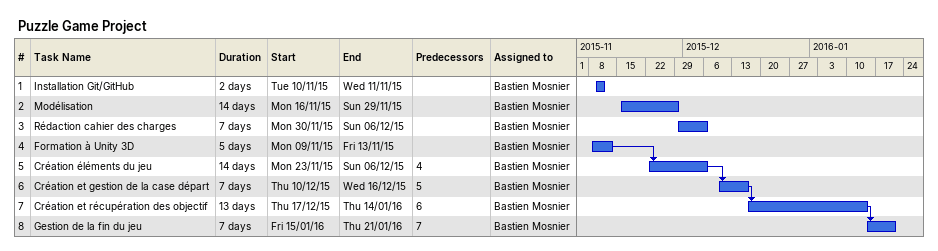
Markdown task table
Puzzle Game Project

| ID | Task | Duration | Start | Finish | Predecessors | Resources |
|---|---|---|---|---|---|---|
| 1 | Installation Git/GitHub | 2d | 2015-11-10 | 2015-11-11 |  | Bastien Mosnier |
| 2 | Modélisation | 14d | 2015-11-16 | 2015-11-29 |  | Bastien Mosnier |
| 3 | Rédaction cahier des charges | 7d | 2015-11-30 | 2015-12-06 |  | Bastien Mosnier |
| 4 | Formation à Unity 3D | 5d | 2015-11-09 | 2015-11-13 |  | Bastien Mosnier |
| 5 | Création éléments du jeu | 14d | 2015-11-23 | 2015-12-06 | 4 | Bastien Mosnier |
| 6 | Création et gestion de la case départ | 7d | 2015-12-10 | 2015-12-16 | 5 | Bastien Mosnier |
| 7 | Création et récupération des objectif | 13d | 2015-12-17 | 2016-01-14 | 6 | Bastien Mosnier |
| 8 | Gestion de la fin du jeu | 7d | 2016-01-15 | 2016-01-21 | 7 | Bastien Mosnier |
